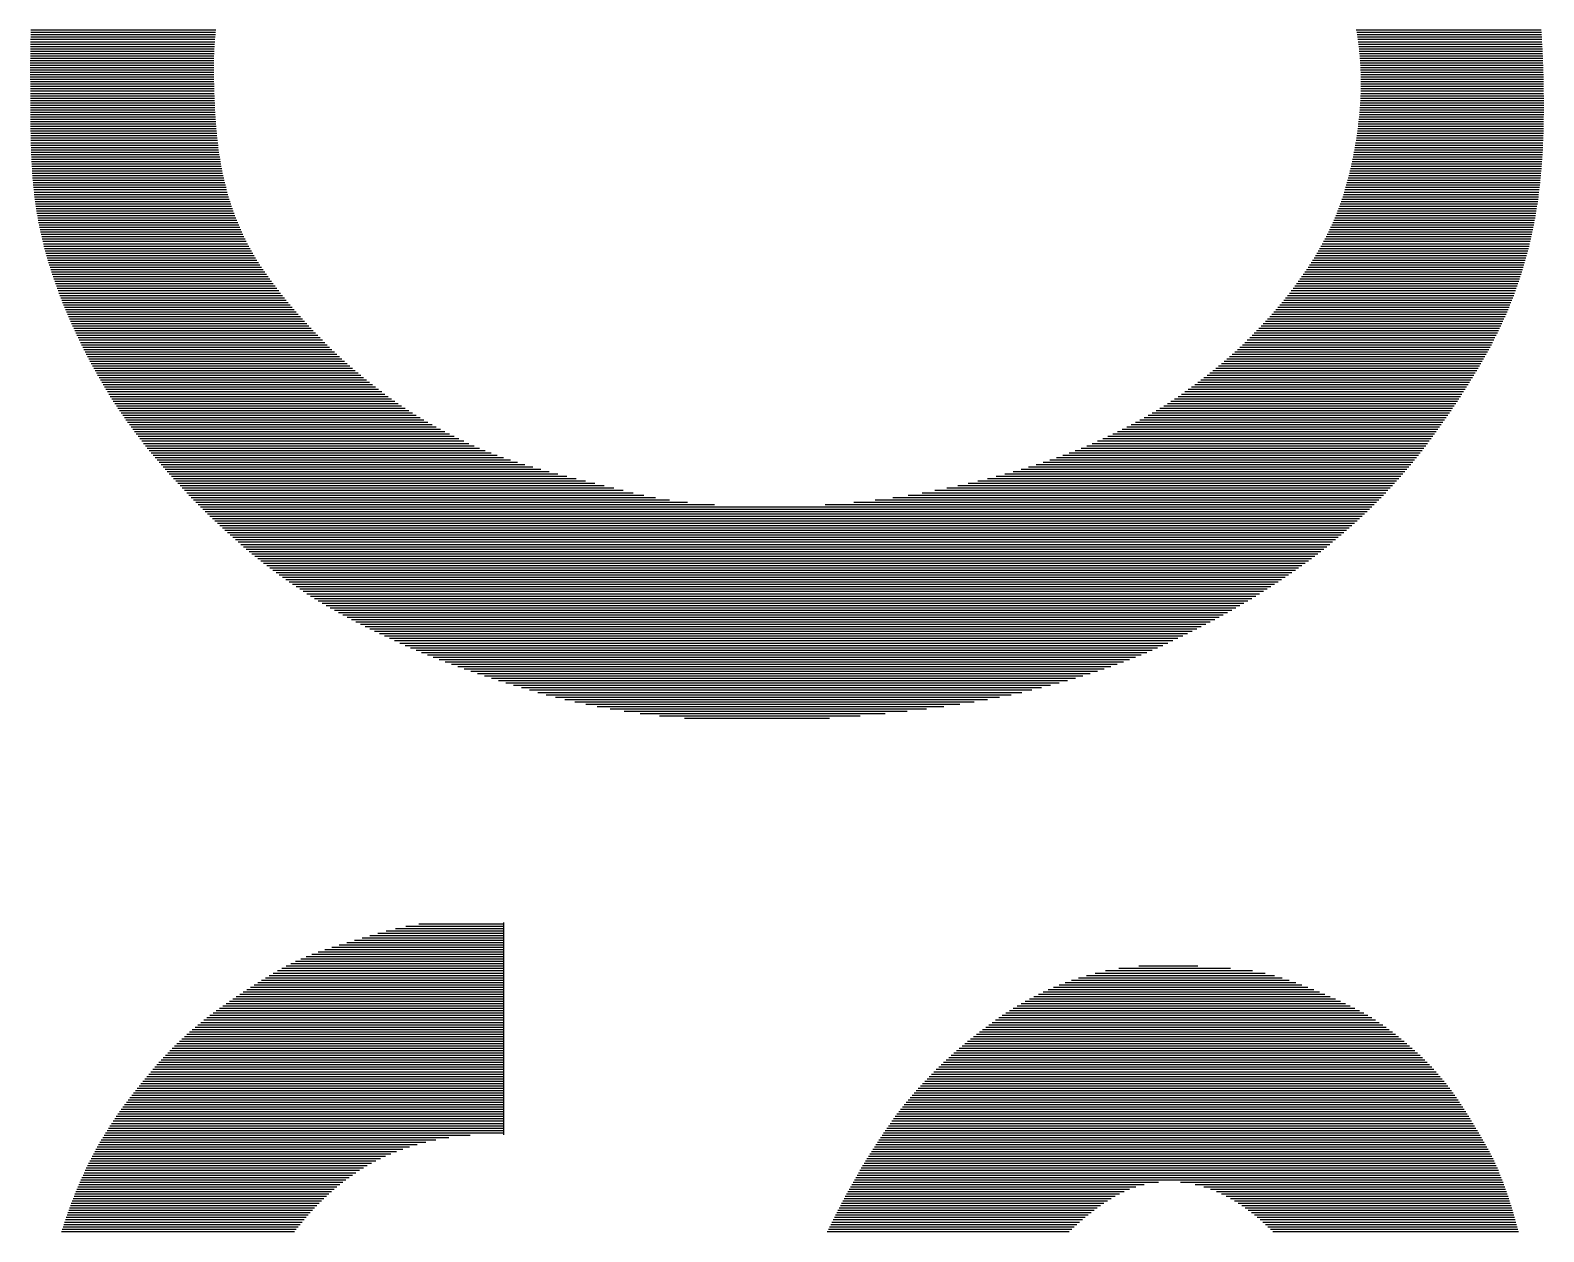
# Model space of a CAD drawing. Extents: x -2502 to 14741, y -2417 to 9756.
# Drawn here: x 8774.15 to 8817.63, y 1048.13 to 1082.65 of the extents above; entities that cross this region are included whole.
import ezdxf
from ezdxf.enums import TextEntityAlignment as Align
from ezdxf.xclip import XClip

# ---------------------------------------------------------------- set-up
doc = ezdxf.new("R2010")
doc.units = 0
doc.header["$LTSCALE"] = 60
doc.header["$MEASUREMENT"] = 0
doc.header["$XCLIPFRAME"] = 0
doc.layers.get('0').update_dxf_attribs({"linetype": 'CONTINUOUS'})
doc.layers.add('2017_67-102$0$RLA-FORMATO', color=7, linetype='CONTINUOUS')
doc.layers.add('2017_67-102$0$RLA-LOGO', color=7, linetype='CONTINUOUS')
doc.styles.add('2017_67-102$0$ROMAND', font='romand', dxfattribs={"height": 31.5})
doc.styles.add('2017_67-102$0$ROMANS', font='ROMANS.shx', dxfattribs={"height": 16.875})

# ---------------------------------------------------------------- blocks, each defined once
blk = doc.blocks.new('2017_67-102$0$viñeta-rl')
at = {"layer": '2017_67-102$0$RLA-LOGO', "color": 8, "true_color": 0x707070}
for p, q in [((-68.612, 270.129), (-68.612, 266.628)), ((-68.567, 270.131), (-68.567, 266.631)), ((-68.522, 270.133), (-68.522, 266.634)), ((-68.477, 270.134), (-68.477, 266.637)), ((-68.432, 270.136), (-68.432, 266.639)), ((-68.387, 270.137), (-68.387, 266.641)), ((-68.342, 270.138), (-68.342, 266.643)), ((-68.297, 270.14), (-68.297, 266.644)), ((-68.252, 270.141), (-68.252, 266.645)), ((-68.207, 270.142), (-68.207, 266.645)), ((-68.162, 270.143), (-68.162, 266.646)), ((-68.117, 270.144), (-68.117, 266.646)), ((-68.072, 270.144), (-68.072, 266.645)), ((-68.027, 270.145), (-68.027, 266.644)), ((-67.982, 270.146), (-67.982, 266.643)), ((-67.937, 270.146), (-67.937, 266.642)), ((-67.892, 270.147), (-67.892, 266.64)), ((-67.847, 270.147), (-67.847, 266.638)), ((-67.802, 270.147), (-67.802, 266.636)), ((-67.757, 270.147), (-67.757, 266.633)), ((-67.712, 270.148), (-67.712, 266.63)), ((-67.667, 270.148), (-67.667, 266.627)), ((-67.622, 270.147), (-67.622, 266.624)), ((-67.577, 270.147), (-67.577, 266.62)), ((-67.532, 270.147), (-67.532, 266.616)), ((-67.487, 270.146), (-67.487, 266.611)), ((-67.442, 270.146), (-67.442, 266.607)), ((-67.397, 270.145), (-67.397, 266.602)), ((-67.352, 270.144), (-67.352, 266.596)), ((-67.307, 270.143), (-67.307, 266.591)), ((-67.262, 270.142), (-67.262, 266.585)), ((-67.217, 270.141), (-67.217, 266.579)), ((-67.172, 270.14), (-67.172, 266.573)), ((-67.127, 270.138), (-67.127, 266.566)), ((-67.082, 270.137), (-67.082, 266.56)), ((-67.037, 270.135), (-67.037, 266.553)), ((-66.992, 270.133), (-66.992, 266.545)), ((-66.947, 270.131), (-66.947, 266.538)), ((-69.152, 270.1), (-69.152, 266.556)), ((-69.107, 270.103), (-69.107, 266.565)), ((-69.062, 270.106), (-69.062, 266.572)), ((-69.017, 270.109), (-69.017, 266.58)), ((-68.972, 270.111), (-68.972, 266.587)), ((-68.927, 270.114), (-68.927, 266.593)), ((-68.882, 270.117), (-68.882, 266.6)), ((-68.837, 270.119), (-68.837, 266.605)), ((-68.792, 270.121), (-68.792, 266.611)), ((-68.747, 270.123), (-68.747, 266.615)), ((-68.702, 270.125), (-68.702, 266.62)), ((-68.657, 270.127), (-68.657, 266.624)), ((-66.902, 270.129), (-66.902, 266.53)), ((-66.857, 270.127), (-66.857, 266.522)), ((-66.812, 270.124), (-66.812, 266.513)), ((-66.767, 270.121), (-66.767, 266.505)), ((-66.722, 270.119), (-66.722, 266.496)), ((-66.677, 270.116), (-66.677, 266.487)), ((-66.632, 270.113), (-66.632, 266.477)), ((-66.587, 270.109), (-66.587, 266.468)), ((-66.542, 270.106), (-66.542, 266.458)), ((-66.497, 270.102), (-66.497, 266.447)), ((-66.452, 270.099), (-66.452, 266.437)), ((-66.407, 270.095), (-66.407, 266.426)), ((-66.362, 270.09), (-66.362, 266.415)), ((-66.317, 270.086), (-66.317, 266.403)), ((-66.272, 270.081), (-66.272, 266.391)), ((-66.227, 270.077), (-66.227, 266.379)), ((-66.182, 270.072), (-66.182, 266.366)), ((-66.137, 270.067), (-66.137, 266.353)), ((-66.092, 270.061), (-66.092, 266.34)), ((-66.047, 270.056), (-66.047, 266.326)), ((-66.002, 270.05), (-66.002, 266.312)), ((-65.957, 270.044), (-65.957, 266.297)), ((-65.912, 270.038), (-65.912, 266.282)), ((-65.867, 270.032), (-65.867, 266.267)), ((-65.822, 270.025), (-65.822, 266.251)), ((-65.777, 270.018), (-65.777, 266.235)), ((-65.732, 270.011), (-65.732, 266.218)), ((-65.687, 270.004), (-65.687, 266.201)), ((-65.642, 269.997), (-65.642, 266.183)), ((-65.597, 269.989), (-65.597, 266.165)), ((-65.552, 269.981), (-65.552, 266.146)), ((-65.507, 269.973), (-65.507, 266.127)), ((-65.462, 269.964), (-65.462, 266.107)), ((-65.417, 269.956), (-65.417, 266.087)), ((-65.372, 269.947), (-65.372, 266.066)), ((-65.327, 269.937), (-65.327, 266.045)), ((-65.282, 269.928), (-65.282, 266.023)), ((-65.237, 269.918), (-65.237, 266.001)), ((-65.192, 269.908), (-65.192, 265.978)), ((-65.147, 269.898), (-65.147, 265.954)), ((-65.102, 269.887), (-65.102, 265.93)), ((-65.057, 269.877), (-65.057, 265.906)), ((-65.012, 269.866), (-65.012, 265.881)), ((-64.967, 269.854), (-64.967, 265.856)), ((-64.922, 269.843), (-64.922, 265.83)), ((-64.877, 269.831), (-64.877, 265.803)), ((-64.832, 269.819), (-64.832, 265.776)), ((-64.787, 269.807), (-64.787, 265.749)), ((-64.742, 269.794), (-64.742, 265.721)), ((-64.697, 269.781), (-64.697, 265.692)), ((-64.652, 269.768), (-64.652, 265.663)), ((-64.607, 269.755), (-64.607, 265.633)), ((-64.562, 269.741), (-64.562, 265.603)), ((-64.517, 269.727), (-64.517, 265.573)), ((-64.472, 269.713), (-64.472, 265.542)), ((-64.427, 269.698), (-64.427, 265.51)), ((-64.382, 269.684), (-64.382, 265.478)), ((-64.337, 269.668), (-64.337, 265.446)), ((-64.292, 269.653), (-64.292, 265.413)), ((-64.247, 269.637), (-64.247, 265.38)), ((-64.202, 269.621), (-64.202, 265.346)), ((-64.157, 269.605), (-64.157, 265.311)), ((-64.112, 269.589), (-64.112, 265.276)), ((-64.067, 269.572), (-64.067, 265.241)), ((-64.022, 269.555), (-64.022, 265.205)), ((-46.495, 269.562), (-46.495, 264.549)), ((-46.45, 269.576), (-46.45, 264.606)), ((-46.405, 269.589), (-46.405, 264.661)), ((-46.36, 269.602), (-46.36, 264.714)), ((-46.315, 269.615), (-46.315, 264.766)), ((-46.27, 269.627), (-46.27, 264.816)), ((-46.225, 269.64), (-46.225, 264.865)), ((-46.18, 269.652), (-46.18, 264.912)), ((-46.135, 269.665), (-46.135, 264.958)), ((-63.977, 269.537), (-63.977, 265.169)), ((-63.932, 269.519), (-63.932, 265.132)), ((-63.887, 269.501), (-63.887, 265.095)), ((-63.842, 269.483), (-63.842, 265.057)), ((-63.797, 269.464), (-63.797, 265.019)), ((-63.752, 269.445), (-63.752, 264.98)), ((-63.707, 269.426), (-63.707, 264.94)), ((-63.662, 269.406), (-63.662, 264.9)), ((-63.617, 269.386), (-63.617, 264.86)), ((-63.572, 269.366), (-63.572, 264.819)), ((-63.527, 269.345), (-63.527, 264.777)), ((-63.482, 269.324), (-63.482, 264.735)), ((-63.437, 269.303), (-63.437, 264.693)), ((-63.392, 269.281), (-63.392, 264.649)), ((-47.305, 269.278), (-47.305, 257.05)), ((-47.26, 269.297), (-47.26, 257.024)), ((-47.215, 269.316), (-47.215, 256.997)), ((-47.17, 269.333), (-47.17, 256.971)), ((-47.125, 269.351), (-47.125, 256.946)), ((-47.08, 269.368), (-47.08, 263.194)), ((-47.035, 269.385), (-47.035, 263.471)), ((-46.99, 269.401), (-46.99, 263.637)), ((-46.945, 269.417), (-46.945, 263.767)), ((-46.9, 269.433), (-46.9, 263.878)), ((-46.855, 269.449), (-46.855, 263.976)), ((-46.81, 269.464), (-46.81, 264.065)), ((-46.765, 269.478), (-46.765, 264.147)), ((-46.72, 269.493), (-46.72, 264.223)), ((-46.675, 269.507), (-46.675, 264.295)), ((-46.63, 269.521), (-46.63, 264.363)), ((-46.585, 269.535), (-46.585, 264.428)), ((-46.54, 269.549), (-46.54, 264.489)), ((-63.347, 269.259), (-63.347, 264.605)), ((-63.302, 269.237), (-63.302, 264.561)), ((-63.257, 269.214), (-63.257, 264.516)), ((-63.212, 269.191), (-63.212, 264.47)), ((-63.167, 269.168), (-63.167, 264.424)), ((-63.122, 269.144), (-63.122, 264.376)), ((-63.077, 269.12), (-63.077, 264.329)), ((-63.032, 269.096), (-63.032, 264.28)), ((-62.987, 269.071), (-62.987, 264.231)), ((-62.942, 269.046), (-62.942, 264.181)), ((-62.897, 269.021), (-62.897, 264.131)), ((-62.852, 268.996), (-62.852, 264.08)), ((-62.807, 268.97), (-62.807, 264.028)), ((-47.89, 268.983), (-47.89, 257.416)), ((-47.845, 269.009), (-47.845, 257.386)), ((-47.8, 269.034), (-47.8, 257.357)), ((-47.755, 269.059), (-47.755, 257.328)), ((-47.71, 269.084), (-47.71, 257.299)), ((-47.665, 269.108), (-47.665, 257.271)), ((-47.62, 269.131), (-47.62, 257.242)), ((-47.575, 269.154), (-47.575, 257.214)), ((-47.53, 269.176), (-47.53, 257.186)), ((-47.485, 269.197), (-47.485, 257.158)), ((-47.44, 269.218), (-47.44, 257.131)), ((-47.395, 269.239), (-47.395, 257.104)), ((-47.35, 269.259), (-47.35, 257.077)), ((-62.762, 268.944), (-62.762, 263.975)), ((-62.717, 268.917), (-62.717, 263.921)), ((-62.672, 268.891), (-62.672, 263.867)), ((-62.627, 268.864), (-62.627, 263.812)), ((-62.582, 268.837), (-62.582, 263.756)), ((-62.537, 268.81), (-62.537, 263.699)), ((-62.492, 268.782), (-62.492, 263.641)), ((-62.447, 268.754), (-62.447, 263.583)), ((-62.402, 268.726), (-62.402, 263.523)), ((-62.357, 268.698), (-62.357, 263.463)), ((-48.385, 268.681), (-48.385, 257.761)), ((-48.34, 268.71), (-48.34, 257.727)), ((-48.295, 268.738), (-48.295, 257.694)), ((-48.25, 268.766), (-48.25, 257.662)), ((-48.205, 268.794), (-48.205, 257.63)), ((-48.16, 268.822), (-48.16, 257.599)), ((-48.115, 268.849), (-48.115, 257.567)), ((-48.07, 268.877), (-48.07, 257.537)), ((-48.025, 268.904), (-48.025, 257.506)), ((-47.98, 268.931), (-47.98, 257.476)), ((-47.935, 268.957), (-47.935, 257.446)), ((-62.312, 268.669), (-62.312, 263.401)), ((-62.267, 268.64), (-62.267, 263.338)), ((-62.222, 268.611), (-62.222, 263.275)), ((-62.177, 268.582), (-62.177, 263.21)), ((-62.132, 268.553), (-62.132, 263.144)), ((-62.087, 268.523), (-62.087, 263.077)), ((-62.042, 268.493), (-62.042, 263.009)), ((-61.997, 268.463), (-61.997, 262.94)), ((-61.952, 268.433), (-61.952, 262.869)), ((-61.907, 268.403), (-61.907, 262.797)), ((-48.79, 268.413), (-48.79, 258.089)), ((-48.745, 268.444), (-48.745, 258.05)), ((-48.7, 268.476), (-48.7, 258.012)), ((-48.655, 268.506), (-48.655, 257.974)), ((-48.61, 268.536), (-48.61, 257.937)), ((-48.565, 268.566), (-48.565, 257.901)), ((-48.52, 268.595), (-48.52, 257.865)), ((-48.475, 268.624), (-48.475, 257.83)), ((-48.43, 268.653), (-48.43, 257.795)), ((-61.862, 268.372), (-61.862, 262.723)), ((-61.817, 268.342), (-61.817, 262.648)), ((-61.772, 268.311), (-61.772, 262.572)), ((-61.727, 268.28), (-61.727, 262.494)), ((-61.682, 268.248), (-61.682, 262.414)), ((-61.637, 268.217), (-61.637, 262.332)), ((-61.592, 268.185), (-61.592, 262.249)), ((-61.547, 268.153), (-61.547, 262.163)), ((-61.502, 268.121), (-61.502, 262.076)), ((-49.15, 268.127), (-49.15, 258.424)), ((-49.105, 268.166), (-49.105, 258.38)), ((-49.06, 268.204), (-49.06, 258.337)), ((-49.015, 268.241), (-49.015, 258.294)), ((-48.97, 268.277), (-48.97, 258.252)), ((-48.925, 268.312), (-48.925, 258.21)), ((-48.88, 268.347), (-48.88, 258.169)), ((-48.835, 268.38), (-48.835, 258.129)), ((-61.457, 268.088), (-61.457, 261.986)), ((-61.412, 268.055), (-61.412, 261.894)), ((-61.367, 268.022), (-61.367, 261.8)), ((-61.322, 267.989), (-61.322, 261.703)), ((-61.277, 267.955), (-61.277, 261.603)), ((-61.232, 267.921), (-61.232, 261.501)), ((-61.187, 267.887), (-61.187, 261.395)), ((-61.142, 267.852), (-61.142, 261.287)), ((-61.097, 267.817), (-61.097, 261.175)), ((-49.465, 267.825), (-49.465, 258.752)), ((-49.42, 267.871), (-49.42, 258.703)), ((-49.375, 267.916), (-49.375, 258.655)), ((-49.33, 267.96), (-49.33, 258.607)), ((-49.285, 268.003), (-49.285, 258.561)), ((-49.24, 268.045), (-49.24, 258.515)), ((-49.195, 268.087), (-49.195, 258.469)), ((-61.052, 267.782), (-61.052, 261.06)), ((-61.007, 267.747), (-61.007, 260.941)), ((-60.962, 267.711), (-60.962, 260.818)), ((-60.917, 267.674), (-60.917, 260.691)), ((-60.872, 267.638), (-60.872, 260.56)), ((-60.827, 267.601), (-60.827, 260.424)), ((-60.782, 267.563), (-60.782, 260.283)), ((-60.737, 267.525), (-60.737, 260.137)), ((-49.735, 267.527), (-49.735, 259.061)), ((-49.69, 267.579), (-49.69, 259.008)), ((-49.645, 267.63), (-49.645, 258.955)), ((-49.6, 267.68), (-49.6, 258.903)), ((-49.555, 267.73), (-49.555, 258.852)), ((-49.51, 267.778), (-49.51, 258.801)), ((-60.692, 267.487), (-60.692, 259.985)), ((-60.647, 267.448), (-60.647, 259.827)), ((-60.602, 267.409), (-60.602, 259.663)), ((-60.557, 267.37), (-60.557, 259.492)), ((-60.512, 267.329), (-60.512, 259.313)), ((-60.467, 267.289), (-60.467, 259.124)), ((-60.422, 267.248), (-60.422, 258.925)), ((-49.96, 267.25), (-49.96, 259.342)), ((-49.915, 267.308), (-49.915, 259.284)), ((-49.87, 267.364), (-49.87, 259.227)), ((-49.825, 267.419), (-49.825, 259.171)), ((-49.78, 267.474), (-49.78, 259.115)), ((-60.377, 267.206), (-60.377, 258.714)), ((-60.332, 267.164), (-60.332, 258.488)), ((-60.287, 267.122), (-60.287, 258.244)), ((-60.242, 267.079), (-60.242, 257.977)), ((-60.197, 267.036), (-60.197, 257.681)), ((-60.152, 266.992), (-60.152, 257.342)), ((-60.107, 266.947), (-60.107, 256.936)), ((-50.14, 266.997), (-50.14, 259.584)), ((-50.095, 267.064), (-50.095, 259.522)), ((-50.05, 267.128), (-50.05, 259.461)), ((-50.005, 267.19), (-50.005, 259.401)), ((-60.062, 266.902), (-60.062, 256.388)), ((-60.017, 266.857), (-60.017, 244.422)), ((-59.972, 266.811), (-59.972, 244.467)), ((-59.927, 266.764), (-59.927, 244.513)), ((-59.882, 266.717), (-59.882, 244.558)), ((-59.837, 266.669), (-59.837, 244.605)), ((-50.32, 266.699), (-50.32, 259.846)), ((-50.275, 266.779), (-50.275, 259.778)), ((-50.23, 266.855), (-50.23, 259.712)), ((-50.185, 266.928), (-50.185, 259.647)), ((-59.792, 266.621), (-59.792, 244.651)), ((-59.747, 266.572), (-59.747, 244.698)), ((-59.702, 266.522), (-59.702, 244.746)), ((-59.657, 266.472), (-59.657, 244.794)), ((-59.612, 266.422), (-59.612, 244.842)), ((-59.567, 266.37), (-59.567, 244.891)), ((-50.455, 266.443), (-50.455, 260.061)), ((-50.41, 266.531), (-50.41, 259.987)), ((-50.365, 266.617), (-50.365, 259.916)), ((-59.522, 266.318), (-59.522, 244.94)), ((-59.477, 266.266), (-59.477, 244.99)), ((-59.432, 266.213), (-59.432, 245.04)), ((-59.387, 266.159), (-59.387, 245.091)), ((-59.342, 266.104), (-59.342, 245.142)), ((-50.59, 266.159), (-50.59, 260.297)), ((-50.545, 266.256), (-50.545, 260.215)), ((-50.5, 266.351), (-50.5, 260.137)), ((-59.297, 266.049), (-59.297, 245.194)), ((-59.252, 265.993), (-59.252, 245.247)), ((-59.207, 265.936), (-59.207, 245.3)), ((-59.162, 265.878), (-59.162, 245.354)), ((-59.117, 265.82), (-59.117, 245.408)), ((-50.725, 265.851), (-50.725, 260.561)), ((-50.68, 265.956), (-50.68, 260.469)), ((-50.635, 266.059), (-50.635, 260.381)), ((-59.072, 265.761), (-59.072, 245.463)), ((-59.027, 265.701), (-59.027, 245.519)), ((-58.982, 265.641), (-58.982, 245.576)), ((-58.937, 265.579), (-58.937, 245.633)), ((-58.892, 265.517), (-58.892, 245.691)), ((-50.86, 265.516), (-50.86, 260.866)), ((-50.815, 265.631), (-50.815, 260.759)), ((-50.77, 265.742), (-50.77, 260.657)), ((-58.847, 265.454), (-58.847, 245.75)), ((-58.802, 265.391), (-58.802, 245.81)), ((-58.757, 265.326), (-58.757, 245.87)), ((-58.712, 265.261), (-58.712, 245.932)), ((-50.95, 265.273), (-50.95, 261.105)), ((-50.905, 265.398), (-50.905, 260.981)), ((-58.667, 265.194), (-58.667, 245.994)), ((-58.622, 265.127), (-58.622, 246.058)), ((-58.577, 265.059), (-58.577, 246.122)), ((-58.532, 264.99), (-58.532, 246.188)), ((-58.487, 264.921), (-58.487, 246.255)), ((-51.04, 264.99), (-51.04, 261.389)), ((-50.995, 265.139), (-50.995, 261.239)), ((-58.442, 264.85), (-58.442, 246.323)), ((-58.397, 264.778), (-58.397, 246.392)), ((-58.352, 264.706), (-58.352, 246.462)), ((-58.307, 264.633), (-58.307, 246.533)), ((-51.085, 264.813), (-51.085, 261.558)), ((-58.262, 264.558), (-58.262, 246.606)), ((-58.217, 264.483), (-58.217, 246.679)), ((-58.172, 264.407), (-58.172, 246.754)), ((-51.13, 264.567), (-51.13, 261.758)), ((-58.127, 264.329), (-58.127, 246.83)), ((-58.082, 264.251), (-58.082, 246.908)), ((-58.037, 264.172), (-58.037, 246.987)), ((-57.992, 264.092), (-57.992, 247.067)), ((-51.175, 264.15), (-51.175, 262.008)), ((-57.947, 264.011), (-57.947, 247.148)), ((-57.902, 263.929), (-57.902, 247.231)), ((-57.857, 263.846), (-57.857, 247.315)), ((-57.812, 263.762), (-57.812, 247.401)), ((-57.767, 263.676), (-57.767, 247.488)), ((-57.722, 263.59), (-57.722, 247.577)), ((-57.677, 263.503), (-57.677, 247.667)), ((-51.22, 263.522), (-51.22, 262.393)), ((-57.632, 263.414), (-57.632, 247.758)), ((-57.587, 263.324), (-57.587, 247.851)), ((-57.542, 263.233), (-57.542, 247.946)), ((-57.497, 263.14), (-57.497, 248.043)), ((-57.452, 263.046), (-57.452, 248.141)), ((-57.407, 262.95), (-57.407, 248.241)), ((-57.362, 262.852), (-57.362, 248.343)), ((-57.317, 262.752), (-57.317, 248.446)), ((-57.272, 262.65), (-57.272, 248.552)), ((-47.08, 262.77), (-47.08, 256.92)), ((-57.227, 262.545), (-57.227, 248.659)), ((-57.182, 262.438), (-57.182, 248.769)), ((-57.137, 262.328), (-57.137, 248.881)), ((-47.035, 262.498), (-47.035, 256.895)), ((-46.99, 262.338), (-46.99, 256.87)), ((-57.092, 262.216), (-57.092, 248.995)), ((-57.047, 262.1), (-57.047, 249.111)), ((-46.945, 262.215), (-46.945, 256.845)), ((-46.9, 262.112), (-46.9, 256.82)), ((-46.855, 262.021), (-46.855, 256.796)), ((-57.002, 261.98), (-57.002, 249.229)), ((-56.957, 261.857), (-56.957, 249.35)), ((-56.912, 261.731), (-56.912, 249.474)), ((-46.81, 261.939), (-46.81, 256.772)), ((-46.765, 261.863), (-46.765, 256.748)), ((-46.72, 261.791), (-46.72, 256.724)), ((-46.675, 261.724), (-46.675, 256.7)), ((-56.867, 261.599), (-56.867, 249.6)), ((-56.822, 261.464), (-56.822, 249.729)), ((-46.63, 261.66), (-46.63, 256.677)), ((-46.585, 261.598), (-46.585, 256.654)), ((-46.54, 261.538), (-46.54, 256.631)), ((-46.495, 261.48), (-46.495, 256.608)), ((-56.777, 261.323), (-56.777, 249.861)), ((-56.732, 261.178), (-56.732, 249.995)), ((-46.45, 261.423), (-46.45, 256.585)), ((-46.405, 261.368), (-46.405, 256.562)), ((-46.36, 261.314), (-46.36, 256.539)), ((-46.315, 261.26), (-46.315, 256.517)), ((-46.27, 261.209), (-46.27, 256.494)), ((-46.225, 261.158), (-46.225, 256.472)), ((-56.687, 261.026), (-56.687, 250.133)), ((-56.642, 260.868), (-56.642, 250.274)), ((-46.18, 261.108), (-46.18, 256.45)), ((-46.135, 261.059), (-46.135, 256.427)), ((-56.597, 260.702), (-56.597, 250.419)), ((-56.552, 260.529), (-56.552, 250.568)), ((-56.507, 260.346), (-56.507, 250.722)), ((-56.462, 260.153), (-56.462, 250.881)), ((-56.417, 259.947), (-56.417, 251.046)), ((-56.372, 259.728), (-56.372, 251.22)), ((-56.327, 259.493), (-56.327, 251.402)), ((-56.282, 259.239), (-56.282, 251.595)), ((-56.237, 258.963), (-56.237, 251.801)), ((-56.192, 258.661), (-56.192, 252.023)), ((-56.147, 258.328), (-56.147, 252.266)), ((-56.102, 257.956), (-56.102, 252.537)), ((-56.057, 257.537), (-56.057, 252.845)), ((-56.012, 257.059), (-56.012, 253.211)), ((-55.967, 256.468), (-55.967, 253.691)), ((-60.062, 254.269), (-60.062, 244.377)), ((-60.107, 253.752), (-60.107, 244.333)), ((-60.152, 253.403), (-60.152, 244.289)), ((-60.197, 253.135), (-60.197, 244.245)), ((-60.242, 252.911), (-60.242, 244.202)), ((-60.332, 252.518), (-60.332, 244.116)), ((-60.287, 252.708), (-60.287, 244.159)), ((-60.377, 252.336), (-60.377, 244.074)), ((-60.467, 251.976), (-60.467, 243.99)), ((-60.422, 252.156), (-60.422, 244.031)), ((-60.557, 251.617), (-60.557, 243.907)), ((-60.512, 251.796), (-60.512, 243.948)), ((-60.602, 251.441), (-60.602, 243.866)), ((-60.692, 251.101), (-60.692, 243.786)), ((-60.647, 251.268), (-60.647, 243.826)), ((-60.782, 250.785), (-60.782, 243.707)), ((-60.737, 250.94), (-60.737, 243.746)), ((-60.872, 250.495), (-60.872, 243.629)), ((-60.827, 250.637), (-60.827, 243.668)), ((-60.962, 250.229), (-60.962, 243.553)), ((-60.917, 250.359), (-60.917, 243.591)), ((-52.057, 250.226), (-47.994, 250.226)), ((-52.03, 250.226), (-52.03, 248.605)), ((-51.985, 250.226), (-51.985, 248.355)), ((-51.94, 250.226), (-51.94, 248.156)), ((-51.895, 250.226), (-51.895, 247.982)), ((-51.85, 250.226), (-51.85, 247.821)), ((-51.805, 250.226), (-51.805, 247.668)), ((-51.76, 250.226), (-51.76, 247.519)), ((-51.715, 250.226), (-51.715, 247.373)), ((-51.67, 250.226), (-51.67, 247.227)), ((-51.625, 250.226), (-51.625, 247.081)), ((-51.58, 250.226), (-51.58, 246.94)), ((-51.535, 250.226), (-51.535, 246.804)), ((-51.49, 250.226), (-51.49, 246.676)), ((-51.445, 250.226), (-51.445, 246.557)), ((-51.4, 250.226), (-51.4, 246.446)), ((-51.355, 250.226), (-51.355, 246.342)), ((-51.31, 250.226), (-51.31, 246.245)), ((-51.265, 250.226), (-51.265, 246.153)), ((-51.22, 250.226), (-51.22, 246.064)), ((-51.175, 250.226), (-51.175, 245.979)), ((-51.13, 250.226), (-51.13, 245.897)), ((-51.085, 250.226), (-51.085, 245.818)), ((-51.04, 250.226), (-51.04, 245.741)), ((-50.995, 250.226), (-50.995, 245.666)), ((-50.95, 250.226), (-50.95, 245.592)), ((-50.905, 250.226), (-50.905, 245.52)), ((-50.86, 250.226), (-50.86, 245.449)), ((-50.815, 250.226), (-50.815, 245.38)), ((-50.77, 250.226), (-50.77, 245.311)), ((-50.725, 250.226), (-50.725, 245.243)), ((-50.68, 250.226), (-50.68, 245.176)), ((-50.635, 250.226), (-50.635, 245.109)), ((-50.59, 250.226), (-50.59, 245.043)), ((-50.545, 250.226), (-50.545, 244.978)), ((-50.5, 250.226), (-50.5, 244.913)), ((-50.455, 250.226), (-50.455, 244.849)), ((-50.41, 250.226), (-50.41, 244.786)), ((-50.365, 250.226), (-50.365, 244.724)), ((-50.32, 250.226), (-50.32, 244.663)), ((-50.275, 250.226), (-50.275, 244.603)), ((-50.23, 250.226), (-50.23, 244.544)), ((-50.185, 250.226), (-50.185, 244.486)), ((-50.14, 250.226), (-50.14, 244.43)), ((-50.095, 250.226), (-50.095, 244.374)), ((-50.05, 250.226), (-50.05, 244.32)), ((-50.005, 250.226), (-50.005, 244.267)), ((-49.96, 250.226), (-49.96, 244.215)), ((-49.915, 250.226), (-49.915, 244.165)), ((-49.87, 250.226), (-49.87, 244.115)), ((-49.825, 250.226), (-49.825, 244.067)), ((-49.78, 250.226), (-49.78, 244.019)), ((-49.735, 250.226), (-49.735, 243.973)), ((-49.69, 250.226), (-49.69, 243.927)), ((-49.645, 250.226), (-49.645, 243.882)), ((-49.6, 250.226), (-49.6, 243.838)), ((-49.555, 250.226), (-49.555, 243.795)), ((-49.51, 250.226), (-49.51, 243.752)), ((-49.465, 250.226), (-49.465, 243.71)), ((-49.42, 250.226), (-49.42, 243.669)), ((-49.375, 250.226), (-49.375, 243.628)), ((-49.33, 250.226), (-49.33, 243.588)), ((-49.285, 250.226), (-49.285, 243.548)), ((-49.24, 250.226), (-49.24, 243.509)), ((-49.195, 250.226), (-49.195, 243.471)), ((-49.15, 250.226), (-49.15, 243.432)), ((-49.105, 250.226), (-49.105, 243.395)), ((-49.06, 250.226), (-49.06, 243.357)), ((-49.015, 250.226), (-49.015, 243.32)), ((-48.97, 250.226), (-48.97, 243.284)), ((-48.925, 250.226), (-48.925, 243.247)), ((-48.88, 250.226), (-48.88, 243.211)), ((-48.835, 250.226), (-48.835, 243.176)), ((-48.79, 250.226), (-48.79, 243.141)), ((-48.745, 250.226), (-48.745, 243.106)), ((-48.7, 250.226), (-48.7, 243.071)), ((-48.655, 250.226), (-48.655, 243.037)), ((-48.61, 250.226), (-48.61, 243.004)), ((-48.565, 250.226), (-48.565, 242.97)), ((-48.52, 250.226), (-48.52, 242.937)), ((-48.475, 250.226), (-48.475, 242.905)), ((-48.43, 250.226), (-48.43, 242.873)), ((-48.385, 250.226), (-48.385, 242.841)), ((-48.34, 250.226), (-48.34, 242.81)), ((-48.295, 250.226), (-48.295, 242.78)), ((-48.25, 250.226), (-48.25, 242.749)), ((-48.205, 250.226), (-48.205, 242.72)), ((-48.16, 250.226), (-48.16, 242.69)), ((-48.115, 250.226), (-48.115, 242.661)), ((-48.07, 250.226), (-48.07, 242.633)), ((-48.025, 250.226), (-48.025, 242.605)), ((-61.097, 249.875), (-61.097, 243.441)), ((-61.052, 249.988), (-61.052, 243.478)), ((-61.007, 250.106), (-61.007, 243.515)), ((-61.232, 249.562), (-61.232, 243.333)), ((-61.187, 249.663), (-61.187, 243.369)), ((-61.142, 249.767), (-61.142, 243.405)), ((-47.98, 249.585), (-47.98, 242.578)), ((-61.367, 249.279), (-61.367, 243.228)), ((-61.322, 249.371), (-61.322, 243.263)), ((-61.277, 249.465), (-61.277, 243.298)), ((-61.502, 249.02), (-61.502, 243.126)), ((-61.457, 249.104), (-61.457, 243.16)), ((-61.412, 249.19), (-61.412, 243.194)), ((-47.935, 249.179), (-47.935, 242.551)), ((-61.682, 248.703), (-61.682, 242.996)), ((-61.637, 248.779), (-61.637, 243.028)), ((-61.592, 248.858), (-61.592, 243.061)), ((-61.547, 248.938), (-61.547, 243.093)), ((-47.89, 248.93), (-47.89, 242.524)), ((-47.845, 248.736), (-47.845, 242.498)), ((-61.862, 248.413), (-61.862, 242.872)), ((-61.817, 248.483), (-61.817, 242.903)), ((-61.772, 248.555), (-61.772, 242.934)), ((-61.727, 248.628), (-61.727, 242.965)), ((-47.8, 248.572), (-47.8, 242.472)), ((-47.755, 248.428), (-47.755, 242.447)), ((-62.042, 248.144), (-62.042, 242.754)), ((-61.997, 248.209), (-61.997, 242.783)), ((-61.952, 248.276), (-61.952, 242.812)), ((-61.907, 248.344), (-61.907, 242.842)), ((-47.71, 248.298), (-47.71, 242.422)), ((-47.665, 248.18), (-47.665, 242.398)), ((-62.267, 247.834), (-62.267, 242.613)), ((-62.222, 247.894), (-62.222, 242.641)), ((-62.177, 247.955), (-62.177, 242.668)), ((-62.132, 248.017), (-62.132, 242.696)), ((-62.087, 248.08), (-62.087, 242.725)), ((-47.62, 248.07), (-47.62, 242.374)), ((-47.575, 247.969), (-47.575, 242.35)), ((-47.53, 247.873), (-47.53, 242.327)), ((-62.492, 247.548), (-62.492, 242.48)), ((-62.447, 247.604), (-62.447, 242.506)), ((-62.402, 247.66), (-62.402, 242.532)), ((-62.357, 247.717), (-62.357, 242.559)), ((-62.312, 247.775), (-62.312, 242.586)), ((-47.485, 247.784), (-47.485, 242.304)), ((-47.44, 247.699), (-47.44, 242.281)), ((-47.395, 247.618), (-47.395, 242.259)), ((-47.35, 247.542), (-47.35, 242.237)), ((-62.717, 247.283), (-62.717, 242.354)), ((-62.672, 247.334), (-62.672, 242.379)), ((-62.627, 247.386), (-62.627, 242.404)), ((-62.582, 247.44), (-62.582, 242.429)), ((-62.537, 247.493), (-62.537, 242.454)), ((-47.305, 247.469), (-47.305, 242.216)), ((-47.26, 247.399), (-47.26, 242.195)), ((-47.215, 247.333), (-47.215, 242.174)), ((-47.17, 247.269), (-47.17, 242.154)), ((-62.987, 246.987), (-62.987, 242.212)), ((-62.942, 247.035), (-62.942, 242.235)), ((-62.897, 247.083), (-62.897, 242.259)), ((-62.852, 247.132), (-62.852, 242.282)), ((-62.807, 247.181), (-62.807, 242.306)), ((-62.762, 247.232), (-62.762, 242.33)), ((-47.125, 247.207), (-47.125, 242.133)), ((-47.08, 247.148), (-47.08, 242.114)), ((-47.035, 247.092), (-47.035, 242.094)), ((-46.99, 247.037), (-46.99, 242.075)), ((-46.945, 246.984), (-46.945, 242.056)), ((-63.302, 246.669), (-63.302, 242.058)), ((-63.257, 246.713), (-63.257, 242.079)), ((-63.212, 246.757), (-63.212, 242.101)), ((-63.167, 246.802), (-63.167, 242.123)), ((-63.122, 246.848), (-63.122, 242.145)), ((-63.077, 246.893), (-63.077, 242.167)), ((-63.032, 246.94), (-63.032, 242.19)), ((-46.9, 246.933), (-46.9, 242.038)), ((-46.855, 246.883), (-46.855, 242.019)), ((-46.81, 246.834), (-46.81, 242.001)), ((-46.765, 246.787), (-46.765, 241.984)), ((-46.72, 246.741), (-46.72, 241.966)), ((-46.675, 246.696), (-46.675, 241.949)), ((-63.617, 246.376), (-63.617, 241.915)), ((-63.572, 246.417), (-63.572, 241.935)), ((-63.527, 246.458), (-63.527, 241.955)), ((-63.482, 246.499), (-63.482, 241.975)), ((-63.437, 246.541), (-63.437, 241.995)), ((-63.392, 246.583), (-63.392, 242.016)), ((-63.347, 246.626), (-63.347, 242.037)), ((-46.63, 246.652), (-46.63, 241.932)), ((-46.585, 246.609), (-46.585, 241.916)), ((-46.54, 246.567), (-46.54, 241.899)), ((-46.495, 246.526), (-46.495, 241.883)), ((-46.45, 246.486), (-46.45, 241.867)), ((-46.405, 246.446), (-46.405, 241.851)), ((-46.36, 246.407), (-46.36, 241.836)), ((-46.315, 246.368), (-46.315, 241.821)), ((-63.932, 246.104), (-63.932, 241.783)), ((-63.887, 246.142), (-63.887, 241.801)), ((-63.842, 246.18), (-63.842, 241.82)), ((-63.797, 246.218), (-63.797, 241.838)), ((-63.752, 246.257), (-63.752, 241.857)), ((-63.707, 246.297), (-63.707, 241.876)), ((-63.662, 246.336), (-63.662, 241.895)), ((-46.27, 246.331), (-46.27, 241.806)), ((-46.225, 246.294), (-46.225, 241.791)), ((-46.18, 246.257), (-46.18, 241.776)), ((-46.135, 246.221), (-46.135, 241.762)), ((-64.337, 245.784), (-64.337, 241.632)), ((-64.292, 245.817), (-64.292, 241.648)), ((-64.247, 245.852), (-64.247, 241.664)), ((-64.202, 245.886), (-64.202, 241.68)), ((-64.157, 245.922), (-64.157, 241.697)), ((-64.112, 245.957), (-64.112, 241.713)), ((-64.067, 245.993), (-64.067, 241.73)), ((-64.022, 246.03), (-64.022, 241.748)), ((-63.977, 246.067), (-63.977, 241.765)), ((-64.742, 245.505), (-64.742, 241.501)), ((-64.697, 245.534), (-64.697, 241.515)), ((-64.652, 245.563), (-64.652, 241.528)), ((-64.607, 245.593), (-64.607, 241.542)), ((-64.562, 245.623), (-64.562, 241.557)), ((-64.517, 245.654), (-64.517, 241.571)), ((-64.472, 245.686), (-64.472, 241.586)), ((-64.427, 245.718), (-64.427, 241.601)), ((-64.382, 245.75), (-64.382, 241.616)), ((-65.282, 245.214), (-65.282, 241.361)), ((-65.237, 245.235), (-65.237, 241.371)), ((-65.192, 245.256), (-65.192, 241.382)), ((-65.147, 245.278), (-65.147, 241.392)), ((-65.102, 245.301), (-65.102, 241.403)), ((-65.057, 245.324), (-65.057, 241.415)), ((-65.012, 245.348), (-65.012, 241.426)), ((-64.967, 245.373), (-64.967, 241.438)), ((-64.922, 245.398), (-64.922, 241.45)), ((-64.877, 245.424), (-64.877, 241.462)), ((-64.832, 245.45), (-64.832, 241.475)), ((-64.787, 245.478), (-64.787, 241.488)), ((-66.092, 244.924), (-66.092, 241.23)), ((-66.047, 244.936), (-66.047, 241.235)), ((-66.002, 244.949), (-66.002, 241.24)), ((-65.957, 244.962), (-65.957, 241.245)), ((-65.912, 244.975), (-65.912, 241.251)), ((-65.867, 244.989), (-65.867, 241.257)), ((-65.822, 245.004), (-65.822, 241.263)), ((-65.777, 245.019), (-65.777, 241.27)), ((-65.732, 245.034), (-65.732, 241.276)), ((-65.687, 245.05), (-65.687, 241.284)), ((-65.642, 245.066), (-65.642, 241.291)), ((-65.597, 245.083), (-65.597, 241.299)), ((-65.552, 245.1), (-65.552, 241.307)), ((-65.507, 245.118), (-65.507, 241.315)), ((-65.462, 245.136), (-65.462, 241.324)), ((-65.417, 245.155), (-65.417, 241.333)), ((-65.372, 245.174), (-65.372, 241.342)), ((-65.327, 245.194), (-65.327, 241.351)), ((-69.152, 244.718), (-69.152, 241.176)), ((-69.107, 244.713), (-69.107, 241.175)), ((-69.062, 244.708), (-69.062, 241.173)), ((-69.017, 244.703), (-69.017, 241.172)), ((-68.972, 244.699), (-68.972, 241.171)), ((-68.927, 244.695), (-68.927, 241.169)), ((-68.882, 244.692), (-68.882, 241.168)), ((-68.837, 244.689), (-68.837, 241.167)), ((-68.792, 244.687), (-68.792, 241.167)), ((-68.747, 244.685), (-68.747, 241.166)), ((-68.702, 244.683), (-68.702, 241.165)), ((-68.657, 244.681), (-68.657, 241.165)), ((-68.612, 244.68), (-68.612, 241.165)), ((-68.567, 244.679), (-68.567, 241.164)), ((-68.522, 244.679), (-68.522, 241.164)), ((-68.477, 244.679), (-68.477, 241.164)), ((-68.432, 244.679), (-68.432, 241.164)), ((-68.387, 244.679), (-68.387, 241.164)), ((-68.342, 244.679), (-68.342, 241.164)), ((-68.297, 244.68), (-68.297, 241.164)), ((-68.252, 244.68), (-68.252, 241.164)), ((-68.207, 244.681), (-68.207, 241.164)), ((-68.162, 244.682), (-68.162, 241.165)), ((-68.117, 244.683), (-68.117, 241.165)), ((-68.072, 244.684), (-68.072, 241.165)), ((-68.027, 244.686), (-68.027, 241.166)), ((-67.982, 244.687), (-67.982, 241.166)), ((-67.937, 244.688), (-67.937, 241.166)), ((-67.892, 244.69), (-67.892, 241.166)), ((-67.847, 244.691), (-67.847, 241.167)), ((-67.802, 244.693), (-67.802, 241.167)), ((-67.757, 244.695), (-67.757, 241.167)), ((-67.712, 244.697), (-67.712, 241.167)), ((-67.667, 244.699), (-67.667, 241.168)), ((-67.622, 244.701), (-67.622, 241.168)), ((-67.577, 244.703), (-67.577, 241.168)), ((-67.532, 244.706), (-67.532, 241.168)), ((-67.487, 244.709), (-67.487, 241.169)), ((-67.442, 244.712), (-67.442, 241.169)), ((-67.397, 244.715), (-67.397, 241.169)), ((-67.352, 244.718), (-67.352, 241.17)), ((-67.307, 244.722), (-67.307, 241.17)), ((-67.262, 244.726), (-67.262, 241.171)), ((-67.217, 244.73), (-67.217, 241.171)), ((-67.172, 244.734), (-67.172, 241.172)), ((-67.127, 244.739), (-67.127, 241.173)), ((-67.082, 244.743), (-67.082, 241.174)), ((-67.037, 244.748), (-67.037, 241.175)), ((-66.992, 244.753), (-66.992, 241.176)), ((-66.947, 244.759), (-66.947, 241.177)), ((-66.902, 244.765), (-66.902, 241.178)), ((-66.857, 244.771), (-66.857, 241.18)), ((-66.812, 244.777), (-66.812, 241.181)), ((-66.767, 244.784), (-66.767, 241.183)), ((-66.722, 244.791), (-66.722, 241.185)), ((-66.677, 244.798), (-66.677, 241.187)), ((-66.632, 244.805), (-66.632, 241.189)), ((-66.587, 244.813), (-66.587, 241.191)), ((-66.542, 244.822), (-66.542, 241.194)), ((-66.497, 244.83), (-66.497, 241.197)), ((-66.452, 244.839), (-66.452, 241.2)), ((-66.407, 244.848), (-66.407, 241.203)), ((-66.362, 244.858), (-66.362, 241.206)), ((-66.317, 244.868), (-66.317, 241.209)), ((-66.272, 244.878), (-66.272, 241.213)), ((-66.227, 244.889), (-66.227, 241.217)), ((-66.182, 244.9), (-66.182, 241.221)), ((-66.137, 244.912), (-66.137, 241.225))]:
    blk.add_line(p, q, dxfattribs=at)
at = {"layer": '2017_67-102$0$RLA-FORMATO', "color": 4, "style": '2017_67-102$0$ROMAND'}
for tag, p in [('DESAR', (-1255.783, 233.263)), ('PRELIM', (-1123.111, 233.263)), ('PROP', (-989.639, 233.263)), ('CONST', (-823.737, 233.263))]:
    blk.add_attdef(tag, p, '', height=16, dxfattribs=at)
at = {"layer": '2017_67-102$0$RLA-FORMATO', "color": 2, "style": '2017_67-102$0$ROMANS'}
for tag, p, height in [('REVNO1', (-1394.08, 180.648), 10), ('DETNO1', (-1358.401, 180.648), 10), ('FECHA1', (-880.483, 180.648), 10), ('REVNO2', (-1394.08, 155.648), 10), ('DETNO2', (-1358.401, 155.648), 10), ('FECHA2', (-880.483, 155.648), 10), ('REVNO3', (-1394.08, 130.649), 10), ('DETNO3', (-1358.401, 130.649), 10), ('FECHA3', (-880.483, 130.649), 10), ('REVNO4', (-1394.08, 105.649), 10), ('DETNO4', (-1358.401, 105.649), 10), ('FECHA4', (-880.483, 105.649), 10), ('REVNO5', (-1394.08, 80.649), 11.25), ('DETNO5', (-1358.401, 80.649), 10), ('FECHA5', (-880.483, 80.649), 10), ('REVNO6', (-1392.274, 55.649), 10), ('DETNO6', (-1356.594, 55.649), 10), ('FECHA6', (-878.676, 55.649), 10), ('INGENIERO', (-741.067, 33.399), 10), ('DIBUJANTE', (-571.615, 33.401), 10), ('REVNO7', (-1394.08, 30.65), 10), ('DETNO7', (-1358.401, 30.65), 10), ('FECHA7', (-880.483, 30.65), 10), ('REVNO8', (-1394.08, 8.603), 10), ('DETNO8', (-1358.401, 8.603), 10), ('FECHA8', (-880.483, 8.603), 10), ('PROYECTISTA', (-740.886, 4.812), 10), ('INGENIERO', (-568.569, 4.615), 10)]:
    blk.add_attdef(tag, p, '', height=height, dxfattribs=at)
for tag, p in [('PERSNO1', (-946.608, 180.648)), ('PERSNO2', (-946.608, 155.648)), ('PERSNO3', (-946.608, 130.649)), ('PERSNO4', (-946.608, 105.649)), ('PERSNO5', (-946.608, 80.649)), ('PERSNO6', (-946.608, 55.649)), ('PERSNO7', (-946.608, 30.65)), ('PERSNO8', (-946.608, 8.603))]:
    blk.add_attdef(tag, text='', height=10, dxfattribs=at).set_placement(p, align=Align.CENTER)
at = {"layer": '2017_67-102$0$RLA-FORMATO', "color": 5, "style": '2017_67-102$0$ROMAND'}
blk.add_attdef('PROYECTO', text='', height=16.9, dxfattribs=at).set_placement((-289.167, 165.033), align=Align.MIDDLE)
for tag, p in [('TITULO1', (-567.962, 108.18)), ('TITULO2', (-567.962, 74.225))]:
    blk.add_attdef(tag, p, '', height=20, dxfattribs=at)
at = {"layer": '2017_67-102$0$RLA-FORMATO', "color": 2, "style": '2017_67-102$0$ROMANS'}
for tag, p in [('NOMARCH', (-1424.041, 5.527)), ('FECHA', (-1406.947, 5.527))]:
    blk.add_attdef(tag, p, '', height=11.25, rotation=90, dxfattribs=at)
at = {"layer": '2017_67-102$0$RLA-FORMATO', "color": 5, "style": '2017_67-102$0$ROMAND', "width": 0.967839}
blk.add_attdef('NUMERO', text='', height=24, dxfattribs=at).set_placement((-290.268, 13.329), (-62.411, 13.329), align=Align.FIT)
at = {"layer": '2017_67-102$0$RLA-FORMATO', "color": 5, "style": '2017_67-102$0$ROMAND', "flags": 12}
blk.add_attdef('REVISION', text='', height=24, dxfattribs=at).set_placement((-24.501, 25.329), align=Align.MIDDLE)
blk = doc.blocks.new('2017_67-102')
at = {"layer": '2017_67-102$0$RLA-FORMATO', "xscale": 1.5, "yscale": 1.5, "zscale": 1.5, "rotation": 270}
blk.add_blockref('2017_67-102$0$viñeta-rl', (0, 0), dxfattribs=at)

msp = doc.modelspace()

# ---------------------------------------------------------------- block references
ref = msp.add_blockref('2017_67-102', (8412.406, 978.926))
XClip(ref).set_block_clipping_path([(-3687.0188045871, -2187.7762680597), (2000.0933418176, 1123.9194592869)])

doc.saveas('drawing.dxf')
